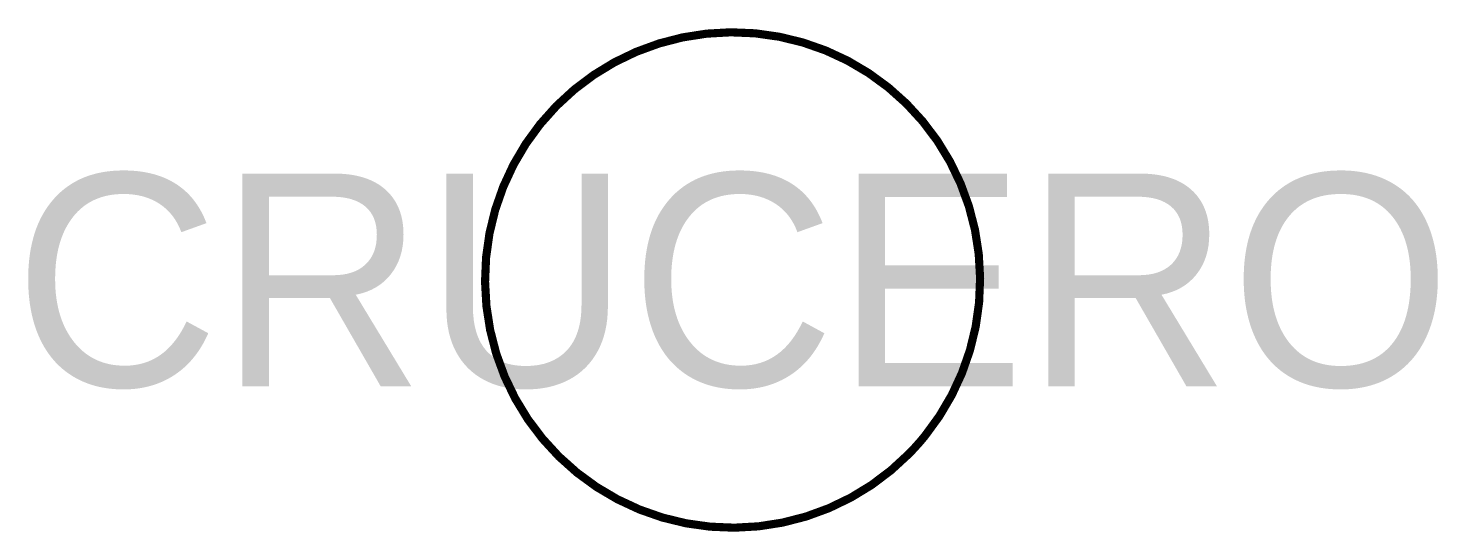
# Model space of a CAD drawing. Header units: millimetres. Extents: x -8.6 to 8.7, y -3.1 to 3.1.
import ezdxf
from ezdxf.enums import TextEntityAlignment as Align

# ---------------------------------------------------------------- set-up
doc = ezdxf.new("R2010")
doc.units = ezdxf.units.MM
doc.layers.add('proyecto agua potable', color=4, linetype='Continuous')
doc.styles.add('CRUCEROS', font='FUTURAL.TTF')

msp = doc.modelspace()

# ---------------------------------------------------------------- linework, layer by layer
at = {"layer": 'proyecto agua potable', "const_width": 0.1}
msp.add_lwpolyline([(2.361625327554066, -1.909522009082139, 40.59244233798005), (2.162350233178586, -2.132554796524346, 0.02463512768396191)], format="xyb", close=True, dxfattribs=at)

# ---------------------------------------------------------------- texts
at = {"layer": 'proyecto agua potable', "style": 'CRUCEROS'}
msp.add_attdef('CRUCERO', text='1', height=2.609135242179036, dxfattribs=at).set_placement((-1.979060471057892e-09, 0), align=Align.MIDDLE_CENTER)

doc.saveas('drawing.dxf')
